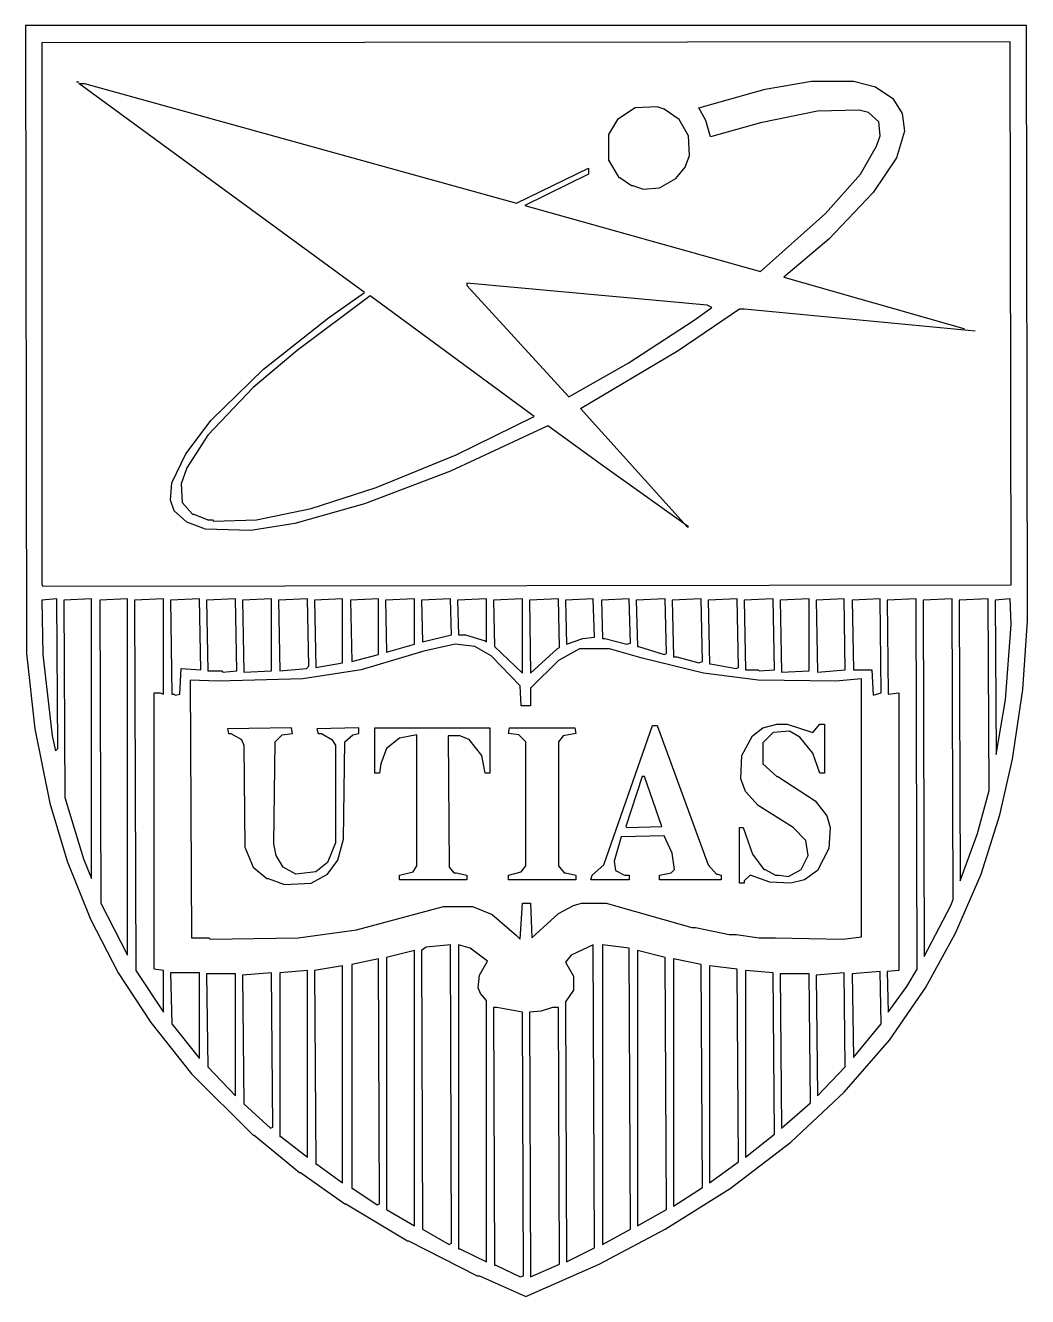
# Model space of a CAD drawing. Header units: inches. Extents: x 0.1 to 9.75, y 0.02 to 4.75.
# Drawn here: x 1.926 to 3.125, y 1.764 to 3.285 of the extents above; entities that cross this region are included whole.
import ezdxf

# ---------------------------------------------------------------- set-up
doc = ezdxf.new("R2010")
doc.units = ezdxf.units.IN
doc.header["$MEASUREMENT"] = 0
doc.layers.add('PFV', color=179, linetype='Continuous')

msp = doc.modelspace()

# ---------------------------------------------------------------- linework, layer by layer
at = {"layer": 'PFV', "color": 1}
for p, q in [((3.123611, 3.284722), (1.926389, 3.284722)), ((1.926389, 3.284722), (1.927778, 2.533333)), ((3.125, 2.572222), (3.123611, 3.284722)), ((3.104167, 3.265278), (1.945833, 3.263889)), ((1.945833, 3.263889), (1.945833, 2.615278)), ((3.105556, 2.615278), (3.104167, 3.265278)), ((1.990278, 3.216667), (1.9875, 3.216667)), ((2.331944, 2.965278), (1.990278, 3.215278)), ((1.990278, 3.215278), (1.997222, 3.215278)), ((1.997222, 3.215278), (2.513889, 3.072222)), ((2.811111, 3.208333), (2.866667, 3.218056)), ((2.866667, 3.218056), (2.916667, 3.218056)), ((2.916667, 3.218056), (2.943056, 3.211111)), ((2.943056, 3.211111), (2.963889, 3.197222)), ((2.731944, 3.186111), (2.811111, 3.208333)), ((2.963889, 3.197222), (2.975, 3.179167)), ((2.655556, 3.186111), (2.634722, 3.172222)), ((2.681944, 3.1875), (2.655556, 3.186111)), ((2.690278, 3.184722), (2.681944, 3.1875)), ((2.708333, 3.172222), (2.690278, 3.184722)), ((2.740278, 3.170833), (2.731944, 3.186111)), ((2.873611, 3.181944), (2.805556, 3.168056)), ((2.923611, 3.183333), (2.873611, 3.181944)), ((2.934722, 3.180556), (2.923611, 3.183333)), ((2.947222, 3.169444), (2.934722, 3.180556)), ((2.975, 3.179167), (2.977778, 3.158333)), ((2.634722, 3.172222), (2.623611, 3.154167)), ((2.719444, 3.152778), (2.708333, 3.172222)), ((2.745833, 3.151389), (2.740278, 3.170833)), ((2.805556, 3.168056), (2.745833, 3.151389)), ((2.948611, 3.152778), (2.947222, 3.169444)), ((2.623611, 3.154167), (2.623611, 3.123611)), ((2.720833, 3.129167), (2.719444, 3.152778)), ((2.944444, 3.140278), (2.948611, 3.152778)), ((2.977778, 3.158333), (2.968056, 3.126389)), ((2.925, 3.106944), (2.944444, 3.140278)), ((2.623611, 3.123611), (2.636111, 3.102778)), ((2.715278, 3.115278), (2.720833, 3.129167)), ((2.968056, 3.126389), (2.940278, 3.084722)), ((2.513889, 3.072222), (2.6, 3.113889)), ((2.6, 3.106944), (2.523611, 3.069444)), ((2.6, 3.113889), (2.6, 3.106944)), ((2.636111, 3.102778), (2.6375, 3.102778)), ((2.6375, 3.102778), (2.651389, 3.093056)), ((2.704167, 3.101389), (2.715278, 3.115278)), ((2.883333, 3.059722), (2.925, 3.106944)), ((2.651389, 3.093056), (2.652778, 3.093056)), ((2.652778, 3.093056), (2.665278, 3.088889)), ((2.665278, 3.088889), (2.684722, 3.090278)), ((2.684722, 3.090278), (2.704167, 3.101389)), ((2.940278, 3.084722), (2.8875, 3.029167)), ((2.523611, 3.069444), (2.805556, 2.990278)), ((2.805556, 2.990278), (2.883333, 3.059722)), ((2.8875, 3.029167), (2.833333, 2.983333)), ((2.833333, 2.983333), (3.048611, 2.922222)), ((2.741667, 2.95), (2.454167, 2.976389)), ((2.454167, 2.976389), (2.454167, 2.973611)), ((2.454167, 2.973611), (2.576389, 2.840278)), ((2.338889, 2.961111), (2.251389, 2.895833)), ((2.288889, 2.934722), (2.331944, 2.965278)), ((2.534722, 2.816667), (2.338889, 2.961111)), ((2.706944, 2.895833), (2.780556, 2.945833)), ((2.726389, 2.931944), (2.747222, 2.947222)), ((2.747222, 2.947222), (2.741667, 2.95)), ((2.780556, 2.945833), (2.786111, 2.945833)), ((2.786111, 2.945833), (3.0625, 2.919444)), ((2.211111, 2.873611), (2.288889, 2.934722)), ((2.647222, 2.880556), (2.726389, 2.931944)), ((3.048611, 2.922222), (3.048611, 2.920833)), ((2.251389, 2.895833), (2.198611, 2.851389)), ((2.590278, 2.826389), (2.706944, 2.895833)), ((2.576389, 2.840278), (2.647222, 2.880556)), ((2.148611, 2.8125), (2.211111, 2.873611)), ((2.198611, 2.851389), (2.144444, 2.794444)), ((2.441667, 2.770833), (2.534722, 2.816667)), ((2.718056, 2.684722), (2.590278, 2.826389)), ((2.118056, 2.772222), (2.148611, 2.8125)), ((2.551389, 2.805556), (2.434722, 2.751389)), ((2.616667, 2.758333), (2.551389, 2.805556)), ((2.144444, 2.794444), (2.119444, 2.755556)), ((2.101389, 2.7375), (2.118056, 2.772222)), ((2.345833, 2.731944), (2.441667, 2.770833)), ((2.119444, 2.755556), (2.1125, 2.736111)), ((2.719444, 2.684722), (2.616667, 2.758333)), ((2.1, 2.716667), (2.101389, 2.7375)), ((2.434722, 2.751389), (2.331944, 2.7125)), ((2.1125, 2.736111), (2.113889, 2.713889)), ((2.268056, 2.706944), (2.345833, 2.731944)), ((2.104167, 2.704167), (2.1, 2.716667)), ((2.113889, 2.713889), (2.126389, 2.7)), ((2.331944, 2.7125), (2.248611, 2.688889)), ((2.119444, 2.690278), (2.104167, 2.704167)), ((2.126389, 2.7), (2.127778, 2.7)), ((2.127778, 2.7), (2.144444, 2.693056)), ((2.144444, 2.693056), (2.15, 2.693056)), ((2.15, 2.693056), (2.151389, 2.691667)), ((2.151389, 2.691667), (2.202778, 2.693056)), ((2.202778, 2.693056), (2.268056, 2.706944)), ((2.141667, 2.681944), (2.119444, 2.690278)), ((2.195833, 2.680556), (2.141667, 2.681944)), ((2.248611, 2.688889), (2.195833, 2.680556)), ((2.718056, 2.684722), (2.719444, 2.684722)), ((1.945833, 2.615278), (1.947222, 2.613889)), ((1.947222, 2.613889), (3.105556, 2.615278)), ((1.963889, 2.598611), (1.945833, 2.597222)), ((1.945833, 2.597222), (1.947222, 2.531944)), ((1.965278, 2.419444), (1.963889, 2.598611)), ((2.005556, 2.598611), (1.972222, 2.597222)), ((1.972222, 2.597222), (1.973611, 2.361111)), ((2.005556, 2.263889), (2.005556, 2.598611)), ((2.048611, 2.598611), (2.015278, 2.597222)), ((2.015278, 2.597222), (2.016667, 2.234722)), ((2.048611, 2.172222), (2.048611, 2.598611)), ((2.091667, 2.598611), (2.056944, 2.597222)), ((2.056944, 2.597222), (2.058333, 2.154167)), ((2.091667, 2.484722), (2.091667, 2.598611)), ((2.134722, 2.598611), (2.1, 2.597222)), ((2.1, 2.597222), (2.101389, 2.484722)), ((2.136111, 2.513889), (2.134722, 2.598611)), ((2.177778, 2.598611), (2.143056, 2.597222)), ((2.143056, 2.597222), (2.144444, 2.5125)), ((2.179167, 2.5125), (2.177778, 2.598611)), ((2.220833, 2.598611), (2.186111, 2.597222)), ((2.186111, 2.597222), (2.1875, 2.511111)), ((2.220833, 2.5125), (2.220833, 2.598611)), ((2.263889, 2.598611), (2.229167, 2.597222)), ((2.229167, 2.597222), (2.230556, 2.5125)), ((2.265278, 2.518056), (2.263889, 2.598611)), ((2.305556, 2.598611), (2.272222, 2.597222)), ((2.272222, 2.597222), (2.273611, 2.516667)), ((2.305556, 2.522222), (2.305556, 2.598611)), ((2.348611, 2.598611), (2.315278, 2.597222)), ((2.315278, 2.597222), (2.316667, 2.523611)), ((2.348611, 2.531944), (2.348611, 2.598611)), ((2.391667, 2.598611), (2.356944, 2.597222)), ((2.356944, 2.597222), (2.358333, 2.534722)), ((2.391667, 2.544444), (2.391667, 2.598611)), ((2.434722, 2.598611), (2.4, 2.597222)), ((2.4, 2.597222), (2.401389, 2.547222)), ((2.436111, 2.555556), (2.434722, 2.598611)), ((2.477778, 2.598611), (2.443056, 2.597222)), ((2.443056, 2.597222), (2.444444, 2.555556)), ((2.477778, 2.547222), (2.477778, 2.598611)), ((2.520833, 2.598611), (2.486111, 2.597222)), ((2.486111, 2.597222), (2.4875, 2.541667)), ((2.520833, 2.509722), (2.520833, 2.598611)), ((2.563889, 2.598611), (2.529167, 2.597222)), ((2.529167, 2.597222), (2.530556, 2.509722)), ((2.565278, 2.540278), (2.563889, 2.598611)), ((2.605556, 2.598611), (2.572222, 2.597222)), ((2.572222, 2.597222), (2.573611, 2.544444)), ((2.606944, 2.552778), (2.605556, 2.598611)), ((2.648611, 2.598611), (2.615278, 2.597222)), ((2.615278, 2.597222), (2.616667, 2.551389)), ((2.65, 2.545833), (2.648611, 2.598611)), ((2.691667, 2.598611), (2.656944, 2.597222)), ((2.656944, 2.597222), (2.658333, 2.541667)), ((2.693056, 2.533333), (2.691667, 2.598611)), ((2.734722, 2.598611), (2.7, 2.597222)), ((2.7, 2.597222), (2.701389, 2.529167)), ((2.736111, 2.523611), (2.734722, 2.598611)), ((2.777778, 2.598611), (2.743056, 2.597222)), ((2.743056, 2.597222), (2.744444, 2.520833)), ((2.779167, 2.516667), (2.777778, 2.598611)), ((2.820833, 2.598611), (2.786111, 2.597222)), ((2.786111, 2.597222), (2.7875, 2.513889)), ((2.822222, 2.513889), (2.820833, 2.598611)), ((2.863889, 2.598611), (2.829167, 2.597222)), ((2.829167, 2.597222), (2.830556, 2.511111)), ((2.863889, 2.5125), (2.863889, 2.598611)), ((2.905556, 2.598611), (2.872222, 2.597222)), ((2.872222, 2.597222), (2.873611, 2.511111)), ((2.906944, 2.513889), (2.905556, 2.598611)), ((2.948611, 2.598611), (2.915278, 2.597222)), ((2.915278, 2.597222), (2.916667, 2.513889)), ((2.95, 2.486111), (2.948611, 2.598611)), ((2.991667, 2.598611), (2.956944, 2.597222)), ((2.956944, 2.597222), (2.958333, 2.484722)), ((2.993056, 2.155556), (2.991667, 2.598611)), ((3.034722, 2.598611), (3, 2.597222)), ((3, 2.597222), (3.001389, 2.170833)), ((3.036111, 2.238889), (3.034722, 2.598611)), ((3.077778, 2.598611), (3.043056, 2.597222)), ((3.043056, 2.597222), (3.044444, 2.261111)), ((3.079167, 2.369444), (3.077778, 2.598611)), ((3.104167, 2.598611), (3.086111, 2.597222)), ((3.086111, 2.597222), (3.0875, 2.4125)), ((3.105556, 2.568056), (3.104167, 2.598611)), ((3.119444, 2.490278), (3.125, 2.572222)), ((2.401389, 2.547222), (2.436111, 2.555556)), ((2.444444, 2.555556), (2.452778, 2.555556)), ((2.452778, 2.555556), (2.476389, 2.548611)), ((3.098611, 2.477778), (3.105556, 2.568056)), ((2.358333, 2.534722), (2.391667, 2.544444)), ((2.440278, 2.544444), (2.402778, 2.536111)), ((2.463889, 2.541667), (2.440278, 2.544444)), ((2.483333, 2.530556), (2.463889, 2.541667)), ((2.476389, 2.548611), (2.477778, 2.547222)), ((2.4875, 2.541667), (2.520833, 2.509722)), ((2.5625, 2.538889), (2.565278, 2.540278)), ((2.573611, 2.544444), (2.593056, 2.551389)), ((2.593056, 2.551389), (2.606944, 2.552778)), ((2.616667, 2.551389), (2.619444, 2.551389)), ((2.619444, 2.551389), (2.645833, 2.544444)), ((2.645833, 2.544444), (2.65, 2.545833)), ((2.658333, 2.541667), (2.659722, 2.541667)), ((2.659722, 2.541667), (2.690278, 2.531944)), ((1.927778, 2.533333), (1.9375, 2.443056)), ((1.947222, 2.531944), (1.958333, 2.434722)), ((2.316667, 2.523611), (2.348611, 2.531944)), ((2.402778, 2.536111), (2.327778, 2.513889)), ((2.518056, 2.494444), (2.483333, 2.530556)), ((2.530556, 2.509722), (2.5625, 2.538889)), ((2.563889, 2.525), (2.530556, 2.491667)), ((2.588889, 2.538889), (2.563889, 2.525)), ((2.625, 2.538889), (2.588889, 2.538889)), ((2.663889, 2.527778), (2.625, 2.538889)), ((2.7375, 2.509722), (2.663889, 2.527778)), ((2.690278, 2.531944), (2.693056, 2.533333)), ((2.701389, 2.529167), (2.705556, 2.529167)), ((2.705556, 2.529167), (2.731944, 2.522222)), ((2.111111, 2.484722), (2.1125, 2.515278)), ((2.1125, 2.515278), (2.136111, 2.513889)), ((2.144444, 2.5125), (2.161111, 2.5125)), ((2.161111, 2.5125), (2.1625, 2.511111)), ((2.1625, 2.511111), (2.179167, 2.5125)), ((2.1875, 2.511111), (2.220833, 2.5125)), ((2.230556, 2.5125), (2.2625, 2.515278)), ((2.327778, 2.513889), (2.258333, 2.502778)), ((2.2625, 2.515278), (2.265278, 2.518056)), ((2.273611, 2.516667), (2.305556, 2.522222)), ((2.731944, 2.522222), (2.736111, 2.523611)), ((2.802778, 2.501389), (2.7375, 2.509722)), ((2.744444, 2.520833), (2.745833, 2.520833)), ((2.745833, 2.520833), (2.776389, 2.515278)), ((2.776389, 2.515278), (2.779167, 2.516667)), ((2.7875, 2.513889), (2.802778, 2.513889)), ((2.802778, 2.513889), (2.804167, 2.5125)), ((2.804167, 2.5125), (2.822222, 2.513889)), ((2.830556, 2.511111), (2.863889, 2.5125)), ((2.873611, 2.511111), (2.906944, 2.513889)), ((2.916667, 2.513889), (2.938889, 2.513889)), ((2.938889, 2.513889), (2.940278, 2.483333)), ((2.156944, 2.5), (2.123611, 2.501389)), ((2.123611, 2.501389), (2.125, 2.193056)), ((2.258333, 2.502778), (2.156944, 2.5)), ((2.519444, 2.470833), (2.518056, 2.494444)), ((2.895833, 2.5), (2.802778, 2.501389)), ((2.926389, 2.502778), (2.895833, 2.5)), ((2.926389, 2.194444), (2.926389, 2.502778)), ((2.080556, 2.155556), (2.080556, 2.486111)), ((2.080556, 2.486111), (2.0875, 2.486111)), ((2.0875, 2.486111), (2.091667, 2.484722)), ((2.101389, 2.484722), (2.104167, 2.484722)), ((2.104167, 2.484722), (2.105556, 2.483333)), ((2.105556, 2.483333), (2.111111, 2.484722)), ((2.530556, 2.491667), (2.530556, 2.470833)), ((2.940278, 2.483333), (2.95, 2.486111)), ((2.958333, 2.484722), (2.970833, 2.486111)), ((2.970833, 2.486111), (2.970833, 2.154167)), ((3.106944, 2.406944), (3.119444, 2.490278)), ((2.530556, 2.470833), (2.519444, 2.470833)), ((3.0875, 2.4125), (3.098611, 2.477778)), ((2.808333, 2.444444), (2.825, 2.448611)), ((2.825, 2.448611), (2.8375, 2.448611)), ((2.8375, 2.448611), (2.868056, 2.438889)), ((2.868056, 2.438889), (2.876389, 2.448611)), ((2.876389, 2.448611), (2.881944, 2.448611)), ((2.881944, 2.448611), (2.881944, 2.390278)), ((1.9375, 2.443056), (1.955556, 2.354167)), ((1.958333, 2.434722), (1.9625, 2.416667)), ((2.244444, 2.444444), (2.168056, 2.443056)), ((2.168056, 2.443056), (2.169444, 2.4375)), ((2.169444, 2.4375), (2.172222, 2.4375)), ((2.172222, 2.4375), (2.184722, 2.430556)), ((2.225, 2.427778), (2.233333, 2.436111)), ((2.233333, 2.436111), (2.245833, 2.4375)), ((2.245833, 2.4375), (2.244444, 2.444444)), ((2.325, 2.444444), (2.275, 2.443056)), ((2.275, 2.443056), (2.276389, 2.4375)), ((2.276389, 2.4375), (2.280556, 2.4375)), ((2.280556, 2.4375), (2.293056, 2.430556)), ((2.308333, 2.427778), (2.318056, 2.436111)), ((2.318056, 2.436111), (2.325, 2.4375)), ((2.325, 2.4375), (2.325, 2.444444)), ((2.344444, 2.390278), (2.344444, 2.444444)), ((2.344444, 2.444444), (2.481944, 2.444444)), ((2.394444, 2.436111), (2.373611, 2.431944)), ((2.394444, 2.279167), (2.394444, 2.436111)), ((2.445833, 2.434722), (2.431944, 2.434722)), ((2.431944, 2.434722), (2.433333, 2.277778)), ((2.456944, 2.430556), (2.445833, 2.434722)), ((2.481944, 2.444444), (2.481944, 2.390278)), ((2.504167, 2.4375), (2.505556, 2.444444)), ((2.516667, 2.436111), (2.504167, 2.4375)), ((2.505556, 2.444444), (2.583333, 2.444444)), ((2.525, 2.427778), (2.516667, 2.436111)), ((2.569444, 2.434722), (2.563889, 2.427778)), ((2.584722, 2.4375), (2.569444, 2.434722)), ((2.583333, 2.444444), (2.584722, 2.4375)), ((2.618056, 2.280556), (2.676389, 2.447222)), ((2.676389, 2.447222), (2.681944, 2.447222)), ((2.681944, 2.447222), (2.743056, 2.280556)), ((2.783333, 2.411111), (2.795833, 2.434722)), ((2.795833, 2.434722), (2.808333, 2.444444)), ((2.820833, 2.438889), (2.808333, 2.426389)), ((2.840278, 2.440278), (2.820833, 2.438889)), ((2.852778, 2.433333), (2.840278, 2.440278)), ((2.868056, 2.413889), (2.852778, 2.433333)), ((1.9625, 2.416667), (1.965278, 2.419444)), ((2.184722, 2.430556), (2.1875, 2.423611)), ((2.1875, 2.423611), (2.188889, 2.301389)), ((2.223611, 2.305556), (2.225, 2.427778)), ((2.293056, 2.430556), (2.297222, 2.423611)), ((2.297222, 2.423611), (2.297222, 2.306944)), ((2.306944, 2.311111), (2.308333, 2.427778)), ((2.358333, 2.419444), (2.351389, 2.401389)), ((2.373611, 2.431944), (2.358333, 2.419444)), ((2.472222, 2.411111), (2.456944, 2.430556)), ((2.525, 2.279167), (2.525, 2.427778)), ((2.563889, 2.427778), (2.563889, 2.279167)), ((2.808333, 2.426389), (2.808333, 2.401389)), ((2.476389, 2.390278), (2.472222, 2.411111)), ((2.781944, 2.383333), (2.783333, 2.411111)), ((2.876389, 2.390278), (2.868056, 2.413889)), ((3.091667, 2.340278), (3.106944, 2.406944)), ((2.35, 2.390278), (2.344444, 2.390278)), ((2.351389, 2.401389), (2.35, 2.390278)), ((2.481944, 2.390278), (2.476389, 2.390278)), ((2.808333, 2.401389), (2.825, 2.386111)), ((2.881944, 2.390278), (2.876389, 2.390278)), ((2.663889, 2.386111), (2.644444, 2.326389)), ((2.666667, 2.386111), (2.663889, 2.386111)), ((2.6875, 2.326389), (2.666667, 2.386111)), ((2.7875, 2.368056), (2.781944, 2.383333)), ((2.825, 2.386111), (2.826389, 2.386111)), ((2.826389, 2.386111), (2.870833, 2.356944)), ((1.973611, 2.361111), (1.995833, 2.2875)), ((2.802778, 2.351389), (2.7875, 2.368056)), ((3.065278, 2.318056), (3.079167, 2.369444)), ((1.955556, 2.354167), (1.976389, 2.284722)), ((2.844444, 2.325), (2.802778, 2.351389)), ((2.870833, 2.356944), (2.884722, 2.338889)), ((2.884722, 2.338889), (2.888889, 2.325)), ((3.069444, 2.269444), (3.091667, 2.340278)), ((2.638889, 2.313889), (2.630556, 2.284722)), ((2.690278, 2.315278), (2.638889, 2.313889)), ((2.644444, 2.326389), (2.645833, 2.325)), ((2.645833, 2.325), (2.6875, 2.326389)), ((2.7, 2.294444), (2.690278, 2.315278)), ((2.780556, 2.258333), (2.780556, 2.325)), ((2.780556, 2.325), (2.784722, 2.325)), ((2.784722, 2.325), (2.795833, 2.293056)), ((2.859722, 2.309722), (2.844444, 2.325)), ((2.888889, 2.325), (2.8875, 2.3)), ((3.044444, 2.261111), (3.065278, 2.318056)), ((2.188889, 2.301389), (2.198611, 2.277778)), ((2.226389, 2.291667), (2.223611, 2.305556)), ((2.297222, 2.306944), (2.2875, 2.283333)), ((2.3, 2.286111), (2.306944, 2.311111)), ((2.8625, 2.291667), (2.859722, 2.309722)), ((2.8875, 2.3), (2.873611, 2.273611)), ((1.976389, 2.284722), (2.004167, 2.215278)), ((1.995833, 2.2875), (2.005556, 2.263889)), ((2.234722, 2.277778), (2.226389, 2.291667)), ((2.2875, 2.283333), (2.273611, 2.272222)), ((2.2875, 2.269444), (2.3, 2.286111)), ((2.630556, 2.284722), (2.631944, 2.273611)), ((2.702778, 2.275), (2.7, 2.294444)), ((2.795833, 2.293056), (2.809722, 2.275)), ((2.854167, 2.275), (2.8625, 2.291667)), ((2.198611, 2.277778), (2.215278, 2.263889)), ((2.25, 2.269444), (2.234722, 2.277778)), ((2.273611, 2.272222), (2.25, 2.269444)), ((2.268056, 2.258333), (2.2875, 2.269444)), ((2.373611, 2.268056), (2.390278, 2.272222)), ((2.373611, 2.2625), (2.373611, 2.268056)), ((2.390278, 2.272222), (2.394444, 2.279167)), ((2.433333, 2.277778), (2.438889, 2.270833)), ((2.438889, 2.270833), (2.441667, 2.270833)), ((2.441667, 2.270833), (2.454167, 2.268056)), ((2.454167, 2.268056), (2.454167, 2.2625)), ((2.504167, 2.268056), (2.519444, 2.272222)), ((2.504167, 2.2625), (2.504167, 2.268056)), ((2.519444, 2.272222), (2.525, 2.279167)), ((2.563889, 2.279167), (2.570833, 2.270833)), ((2.570833, 2.270833), (2.572222, 2.270833)), ((2.572222, 2.270833), (2.584722, 2.268056)), ((2.584722, 2.268056), (2.584722, 2.2625)), ((2.602778, 2.2625), (2.604167, 2.268056)), ((2.604167, 2.268056), (2.618056, 2.280556)), ((2.631944, 2.273611), (2.643056, 2.268056)), ((2.643056, 2.268056), (2.648611, 2.268056)), ((2.648611, 2.268056), (2.648611, 2.2625)), ((2.684722, 2.268056), (2.698611, 2.270833)), ((2.684722, 2.2625), (2.684722, 2.268056)), ((2.698611, 2.270833), (2.702778, 2.275)), ((2.743056, 2.280556), (2.752778, 2.269444)), ((2.752778, 2.269444), (2.754167, 2.269444)), ((2.754167, 2.269444), (2.758333, 2.268056)), ((2.758333, 2.268056), (2.758333, 2.2625)), ((2.793056, 2.268056), (2.786111, 2.261111)), ((2.816667, 2.259722), (2.793056, 2.268056)), ((2.809722, 2.275), (2.811111, 2.275)), ((2.811111, 2.275), (2.823611, 2.268056)), ((2.823611, 2.268056), (2.827778, 2.268056)), ((2.827778, 2.268056), (2.838889, 2.266667)), ((2.838889, 2.266667), (2.854167, 2.275)), ((2.873611, 2.273611), (2.858333, 2.2625)), ((3.038889, 2.198611), (3.069444, 2.269444)), ((2.215278, 2.263889), (2.216667, 2.263889)), ((2.216667, 2.263889), (2.236111, 2.256944)), ((2.236111, 2.256944), (2.268056, 2.258333)), ((2.454167, 2.2625), (2.373611, 2.2625)), ((2.584722, 2.2625), (2.504167, 2.2625)), ((2.648611, 2.2625), (2.602778, 2.2625)), ((2.758333, 2.2625), (2.684722, 2.2625)), ((2.786111, 2.258333), (2.780556, 2.258333)), ((2.786111, 2.261111), (2.786111, 2.258333)), ((2.841667, 2.258333), (2.816667, 2.259722)), ((2.858333, 2.2625), (2.841667, 2.258333)), ((3.033333, 2.231944), (3.036111, 2.238889)), ((2.016667, 2.234722), (2.048611, 2.172222)), ((2.322222, 2.202778), (2.426389, 2.230556)), ((2.426389, 2.230556), (2.461111, 2.230556)), ((2.461111, 2.230556), (2.484722, 2.220833)), ((2.484722, 2.220833), (2.513889, 2.195833)), ((2.518056, 2.191667), (2.520833, 2.234722)), ((2.520833, 2.234722), (2.530556, 2.234722)), ((2.530556, 2.234722), (2.531944, 2.193056)), ((2.531944, 2.193056), (2.563889, 2.222222)), ((2.563889, 2.222222), (2.581944, 2.231944)), ((2.581944, 2.231944), (2.591667, 2.234722)), ((2.591667, 2.234722), (2.620833, 2.234722)), ((2.620833, 2.234722), (2.723611, 2.205556)), ((3.001389, 2.170833), (3.033333, 2.231944)), ((2.004167, 2.215278), (2.0375, 2.151389)), ((2.723611, 2.205556), (2.727778, 2.205556)), ((2.727778, 2.205556), (2.768056, 2.197222)), ((2.125, 2.193056), (2.145833, 2.193056)), ((2.145833, 2.193056), (2.147222, 2.191667)), ((2.147222, 2.191667), (2.252778, 2.193056)), ((2.252778, 2.193056), (2.322222, 2.202778)), ((2.513889, 2.195833), (2.518056, 2.191667)), ((2.768056, 2.197222), (2.776389, 2.197222)), ((2.776389, 2.197222), (2.804167, 2.193056)), ((2.804167, 2.193056), (2.823611, 2.193056)), ((2.823611, 2.193056), (2.904167, 2.191667)), ((2.904167, 2.191667), (2.926389, 2.194444)), ((3.002778, 2.133333), (3.038889, 2.198611)), ((2.391667, 2.177778), (2.358333, 2.169444)), ((2.391667, 1.848611), (2.391667, 2.177778)), ((2.405556, 2.181944), (2.4, 2.177778)), ((2.4, 2.177778), (2.401389, 1.844444)), ((2.434722, 2.184722), (2.405556, 2.181944)), ((2.436111, 1.827778), (2.434722, 2.184722)), ((2.458333, 2.180556), (2.444444, 2.184722)), ((2.444444, 2.184722), (2.444444, 1.820833)), ((2.479167, 2.165278), (2.458333, 2.180556)), ((2.605556, 2.184722), (2.579167, 2.172222)), ((2.606944, 1.822222), (2.605556, 2.184722)), ((2.648611, 2.180556), (2.616667, 2.184722)), ((2.616667, 2.184722), (2.616667, 1.826389)), ((2.65, 1.844444), (2.648611, 2.180556)), ((2.691667, 2.169444), (2.658333, 2.177778)), ((2.658333, 2.177778), (2.658333, 1.848611)), ((2.305556, 2.159722), (2.272222, 2.154167)), ((2.305556, 1.9), (2.305556, 2.159722)), ((2.348611, 2.168056), (2.316667, 2.161111)), ((2.316667, 2.161111), (2.316667, 1.893056)), ((2.35, 1.875), (2.348611, 2.168056)), ((2.358333, 2.169444), (2.358333, 1.868056)), ((2.469444, 2.148611), (2.479167, 2.165278)), ((2.579167, 2.172222), (2.572222, 2.163889)), ((2.572222, 2.163889), (2.581944, 2.147222)), ((2.693056, 1.868056), (2.691667, 2.169444)), ((2.734722, 2.161111), (2.701389, 2.168056)), ((2.701389, 2.168056), (2.701389, 1.872222)), ((2.736111, 1.894444), (2.734722, 2.161111)), ((2.777778, 2.155556), (2.744444, 2.159722)), ((2.744444, 2.159722), (2.744444, 1.9)), ((2.0375, 2.151389), (2.076389, 2.091667)), ((2.058333, 2.154167), (2.091667, 2.104167)), ((2.091667, 2.154167), (2.080556, 2.155556)), ((2.091667, 2.104167), (2.091667, 2.154167)), ((2.134722, 2.151389), (2.1, 2.151389)), ((2.1, 2.151389), (2.101389, 2.090278)), ((2.134722, 2.048611), (2.134722, 2.151389)), ((2.177778, 2.15), (2.143056, 2.15)), ((2.143056, 2.15), (2.144444, 2.038889)), ((2.177778, 2.004167), (2.177778, 2.15)), ((2.220833, 2.151389), (2.186111, 2.148611)), ((2.186111, 2.148611), (2.1875, 1.994444)), ((2.222222, 1.966667), (2.220833, 2.151389)), ((2.263889, 2.154167), (2.230556, 2.151389)), ((2.230556, 2.151389), (2.230556, 1.955556)), ((2.263889, 1.930556), (2.263889, 2.154167)), ((2.272222, 2.154167), (2.273611, 1.922222)), ((2.468056, 2.133333), (2.469444, 2.148611)), ((2.581944, 2.147222), (2.581944, 2.130556)), ((2.779167, 1.925), (2.777778, 2.155556)), ((2.820833, 2.151389), (2.7875, 2.154167)), ((2.7875, 2.154167), (2.7875, 1.930556)), ((2.822222, 1.958333), (2.820833, 2.151389)), ((2.863889, 2.15), (2.829167, 2.15)), ((2.829167, 2.15), (2.830556, 1.965278)), ((2.865278, 1.995833), (2.863889, 2.15)), ((2.905556, 2.151389), (2.872222, 2.148611)), ((2.872222, 2.148611), (2.873611, 2.004167)), ((2.906944, 2.038889), (2.905556, 2.151389)), ((2.948611, 2.152778), (2.915278, 2.15)), ((2.915278, 2.15), (2.916667, 2.05)), ((2.95, 2.090278), (2.948611, 2.152778)), ((2.970833, 2.154167), (2.956944, 2.152778)), ((2.956944, 2.152778), (2.958333, 2.104167)), ((2.980556, 2.134722), (2.993056, 2.155556)), ((2.470833, 2.126389), (2.468056, 2.133333)), ((2.581944, 2.130556), (2.572222, 2.116667)), ((2.958333, 2.104167), (2.980556, 2.134722)), ((2.959722, 2.070833), (3.002778, 2.133333)), ((2.477778, 2.118056), (2.470833, 2.126389)), ((2.477778, 1.805556), (2.477778, 2.118056)), ((2.572222, 2.116667), (2.573611, 1.805556)), ((2.490278, 2.109722), (2.486111, 2.109722)), ((2.486111, 2.109722), (2.4875, 1.801389)), ((2.520833, 2.104167), (2.490278, 2.109722)), ((2.522222, 1.788889), (2.520833, 2.104167)), ((2.543056, 2.105556), (2.529167, 2.104167)), ((2.529167, 2.104167), (2.530556, 1.7875)), ((2.556944, 2.109722), (2.543056, 2.105556)), ((2.563889, 2.109722), (2.556944, 2.109722)), ((2.565278, 1.802778), (2.563889, 2.109722)), ((2.076389, 2.091667), (2.125, 2.030556)), ((2.101389, 2.090278), (2.134722, 2.048611)), ((2.916667, 2.05), (2.95, 2.090278)), ((2.905556, 2.008333), (2.959722, 2.070833)), ((2.144444, 2.038889), (2.177778, 2.004167)), ((2.873611, 2.004167), (2.906944, 2.038889)), ((2.125, 2.030556), (2.198611, 1.956944)), ((2.841667, 1.948611), (2.905556, 2.008333)), ((2.1875, 1.994444), (2.219444, 1.965278)), ((2.830556, 1.965278), (2.865278, 1.995833)), ((2.219444, 1.965278), (2.222222, 1.966667)), ((2.198611, 1.956944), (2.2, 1.956944)), ((2.2, 1.956944), (2.254167, 1.9125)), ((2.230556, 1.955556), (2.231944, 1.955556)), ((2.231944, 1.955556), (2.263889, 1.930556)), ((2.769444, 1.893056), (2.841667, 1.948611)), ((2.7875, 1.930556), (2.822222, 1.958333)), ((2.273611, 1.922222), (2.275, 1.922222)), ((2.275, 1.922222), (2.305556, 1.9)), ((2.744444, 1.9), (2.779167, 1.925)), ((2.254167, 1.9125), (2.255556, 1.9125)), ((2.255556, 1.9125), (2.308333, 1.875)), ((2.316667, 1.893056), (2.318056, 1.893056)), ((2.318056, 1.893056), (2.347222, 1.873611)), ((2.691667, 1.844444), (2.769444, 1.893056)), ((2.701389, 1.872222), (2.736111, 1.894444)), ((2.308333, 1.875), (2.309722, 1.875)), ((2.309722, 1.875), (2.383333, 1.830556)), ((2.347222, 1.873611), (2.35, 1.875)), ((2.358333, 1.868056), (2.391667, 1.848611)), ((2.658333, 1.848611), (2.693056, 1.868056)), ((2.401389, 1.844444), (2.433333, 1.826389)), ((2.6125, 1.802778), (2.691667, 1.844444)), ((2.616667, 1.826389), (2.65, 1.844444)), ((2.383333, 1.830556), (2.384722, 1.830556)), ((2.384722, 1.830556), (2.466667, 1.788889)), ((2.433333, 1.826389), (2.436111, 1.827778)), ((2.444444, 1.820833), (2.445833, 1.820833)), ((2.445833, 1.820833), (2.477778, 1.805556)), ((2.573611, 1.805556), (2.606944, 1.822222)), ((2.4875, 1.801389), (2.488889, 1.801389)), ((2.488889, 1.801389), (2.518056, 1.7875)), ((2.525, 1.763889), (2.6125, 1.802778)), ((2.530556, 1.7875), (2.565278, 1.802778)), ((2.466667, 1.788889), (2.469444, 1.788889)), ((2.469444, 1.788889), (2.525, 1.763889)), ((2.518056, 1.7875), (2.522222, 1.788889))]:
    msp.add_line(p, q, dxfattribs=at)

doc.saveas('drawing.dxf')
